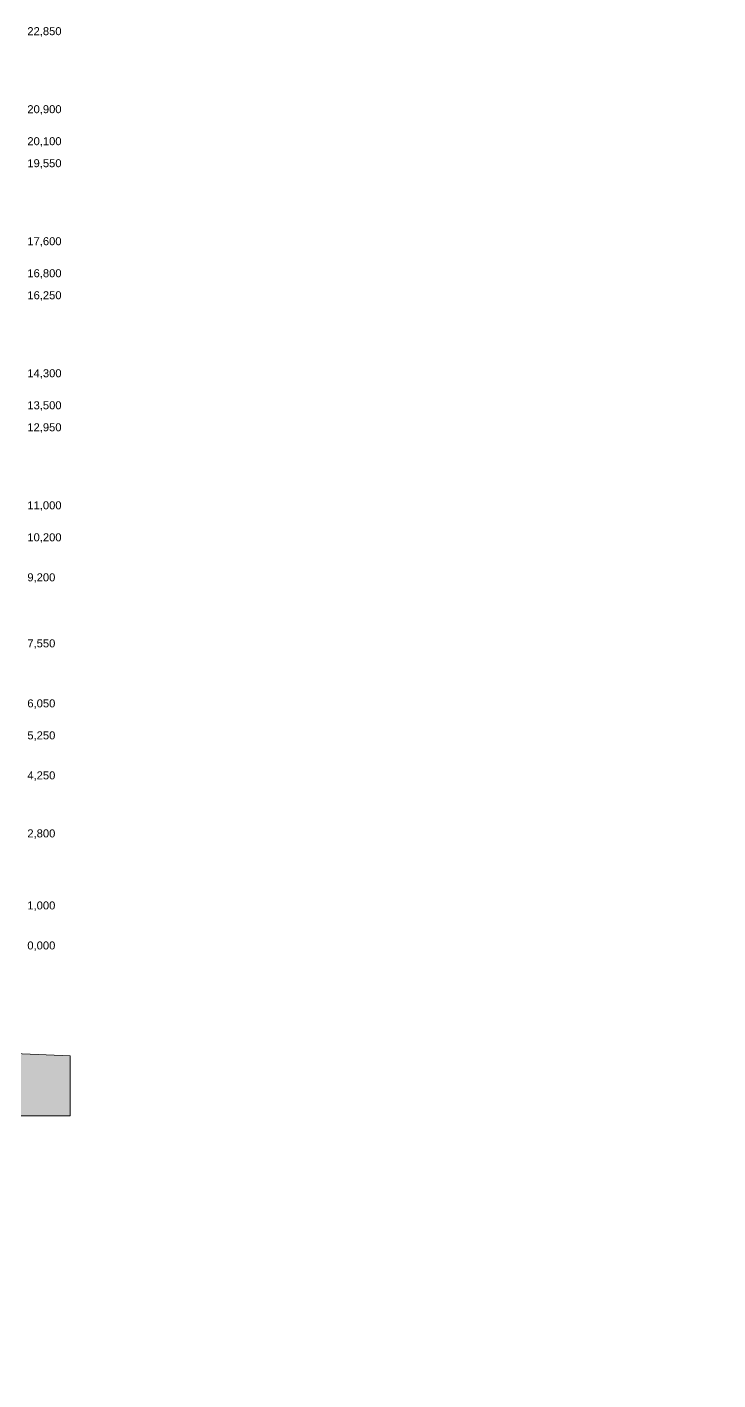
# Model space of a CAD drawing. Header units: millimetres. Extents: x 1499747 to 4341325, y -28481 to 441852.
# Drawn here: x 4148057 to 4165325, y 270156 to 303968 of the extents above; entities that cross this region are included whole.
import ezdxf
from ezdxf.xclip import XClip

# ---------------------------------------------------------------- set-up
doc = ezdxf.new("R2010")
doc.units = ezdxf.units.MM
doc.header["$MEASUREMENT"] = 0
doc.header["$XCLIPFRAME"] = 0
for name, color, linetype, lineweight in [('1 Фасад_42_0_Ном._пера__7_Ном._пера__7', 7, 'Continuous', 18), ('1 Фасад_42_Местность - Рельеф_Ном._пера__21_Ном._пера__7', 7, 'Continuous', 18), ('1 Фасад_42_Местность - Рельеф_Ном._пера__7', 7, 'Continuous', 18), ('1 Фасад_42_Размер - Общий_Ном._пера__1_Ном._пера__7', 7, 'Continuous', 18)]:
    doc.layers.add(name, color=color, linetype=linetype, lineweight=lineweight)
doc.layers.add('Чертеж и Рисунок', color=7, linetype='Continuous')
doc.styles.add('СГЕНЕРИР_СТИЛЬ_1', font='')
doc.styles.add('СГЕНЕРИР_СТИЛЬ_2', font='arial.ttf')
doc.styles.get('СГЕНЕРИР_СТИЛЬ_1').set_extended_font_data('GOST Common', italic=True)

# ---------------------------------------------------------------- blocks, each defined once
blk = doc.blocks.new('Чертеж_5_42', base_point=(1557140, 9891))
at = {"layer": '1 Фасад_42_Местность - Рельеф_Ном._пера__7', "linetype": 'Continuous', "true_color": 0x939598}
blk.add_hatch(color=252, dxfattribs=at).paths.add_polyline_path([(1502340, 9783), (1502340, 5791), (1562566, 5791), (1562566, 7297)])
at = {"layer": '1 Фасад_42_Местность - Рельеф_Ном._пера__21_Ном._пера__7', "color": 252, "linetype": 'Continuous', "true_color": 0x939598}
for p, q in [((1502340, 9783), (1562566, 7297)), ((1562566, 5791), (1562566, 7297)), ((1562566, 5791), (1502340, 5791))]:
    blk.add_line(p, q, dxfattribs=at)
at = {"layer": '1 Фасад_42_0_Ном._пера__7_Ном._пера__7', "linetype": 'Continuous', "char_height": 250, "attachment_point": 7, "style": 'СГЕНЕРИР_СТИЛЬ_1'}
for insert in [(1578497, 3669), (1577411, 2486), (1578757, -806)]:
    blk.add_mtext('\\A1;{\\pql;\\fGOST Common|b0|i1|c204|p0;\\W1.000000; }', dxfattribs=dict(at, insert=insert))
at = {"layer": '1 Фасад_42_Размер - Общий_Ном._пера__1_Ном._пера__7', "color": 252, "linetype": 'Continuous', "true_color": 0x939598, "char_height": 200, "attachment_point": 7, "style": 'СГЕНЕРИР_СТИЛЬ_2'}
for s, insert in [('\\A1;{\\pql;\\fArial|b0|i0|c204|p0;\\W1.000000;22,850}', (1561497, 32766)), ('\\A1;{\\pql;\\fArial|b0|i0|c204|p0;\\W1.000000;20,900}', (1561497, 30816)), ('\\A1;{\\pql;\\fArial|b0|i0|c204|p0;\\W1.000000;20,100}', (1561497, 30016)), ('\\A1;{\\pql;\\fArial|b0|i0|c204|p0;\\W1.000000;19,550}', (1561497, 29466)), ('\\A1;{\\pql;\\fArial|b0|i0|c204|p0;\\W1.000000;17,600}', (1561497, 27516)), ('\\A1;{\\pql;\\fArial|b0|i0|c204|p0;\\W1.000000;16,800}', (1561497, 26716)), ('\\A1;{\\pql;\\fArial|b0|i0|c204|p0;\\W1.000000;16,250}', (1561497, 26166)), ('\\A1;{\\pql;\\fArial|b0|i0|c204|p0;\\W1.000000;14,300}', (1561497, 24216)), ('\\A1;{\\pql;\\fArial|b0|i0|c204|p0;\\W1.000000;13,500}', (1561497, 23416)), ('\\A1;{\\pql;\\fArial|b0|i0|c204|p0;\\W1.000000;12,950}', (1561497, 22866)), ('\\A1;{\\pql;\\fArial|b0|i0|c204|p0;\\W1.000000;11,000}', (1561497, 20916)), ('\\A1;{\\pql;\\fArial|b0|i0|c204|p0;\\W1.000000;10,200}', (1561497, 20116)), ('\\A1;{\\pql;\\fArial|b0|i0|c204|p0;\\W1.000000;9,200}', (1561497, 19116)), ('\\A1;{\\pql;\\fArial|b0|i0|c204|p0;\\W1.000000;7,550}', (1561497, 17466)), ('\\A1;{\\pql;\\fArial|b0|i0|c204|p0;\\W1.000000;6,050}', (1561497, 15966)), ('\\A1;{\\pql;\\fArial|b0|i0|c204|p0;\\W1.000000;5,250}', (1561497, 15166)), ('\\A1;{\\pql;\\fArial|b0|i0|c204|p0;\\W1.000000;4,250}', (1561497, 14166)), ('\\A1;{\\pql;\\fArial|b0|i0|c204|p0;\\W1.000000;2,800}', (1561497, 12716)), ('\\A1;{\\pql;\\fArial|b0|i0|c204|p0;\\W1.000000;1,000}', (1561497, 10916)), ('\\A1;{\\pql;\\fArial|b0|i0|c204|p0;\\W1.000000;0,000}', (1561497, 9916))]:
    blk.add_mtext(s, dxfattribs=dict(at, insert=insert))

msp = doc.modelspace()

# ---------------------------------------------------------------- block references
at = {"layer": 'Чертеж и Рисунок', "linetype": 'Continuous'}
ref = msp.add_blockref('Чертеж_5_42', (4143707.8, 280853.2), dxfattribs=at)
XClip(ref).set_block_clipping_path([(1496000, -1299.0576434789), (1580000, 60181.6414690267)])

doc.saveas('drawing.dxf')
